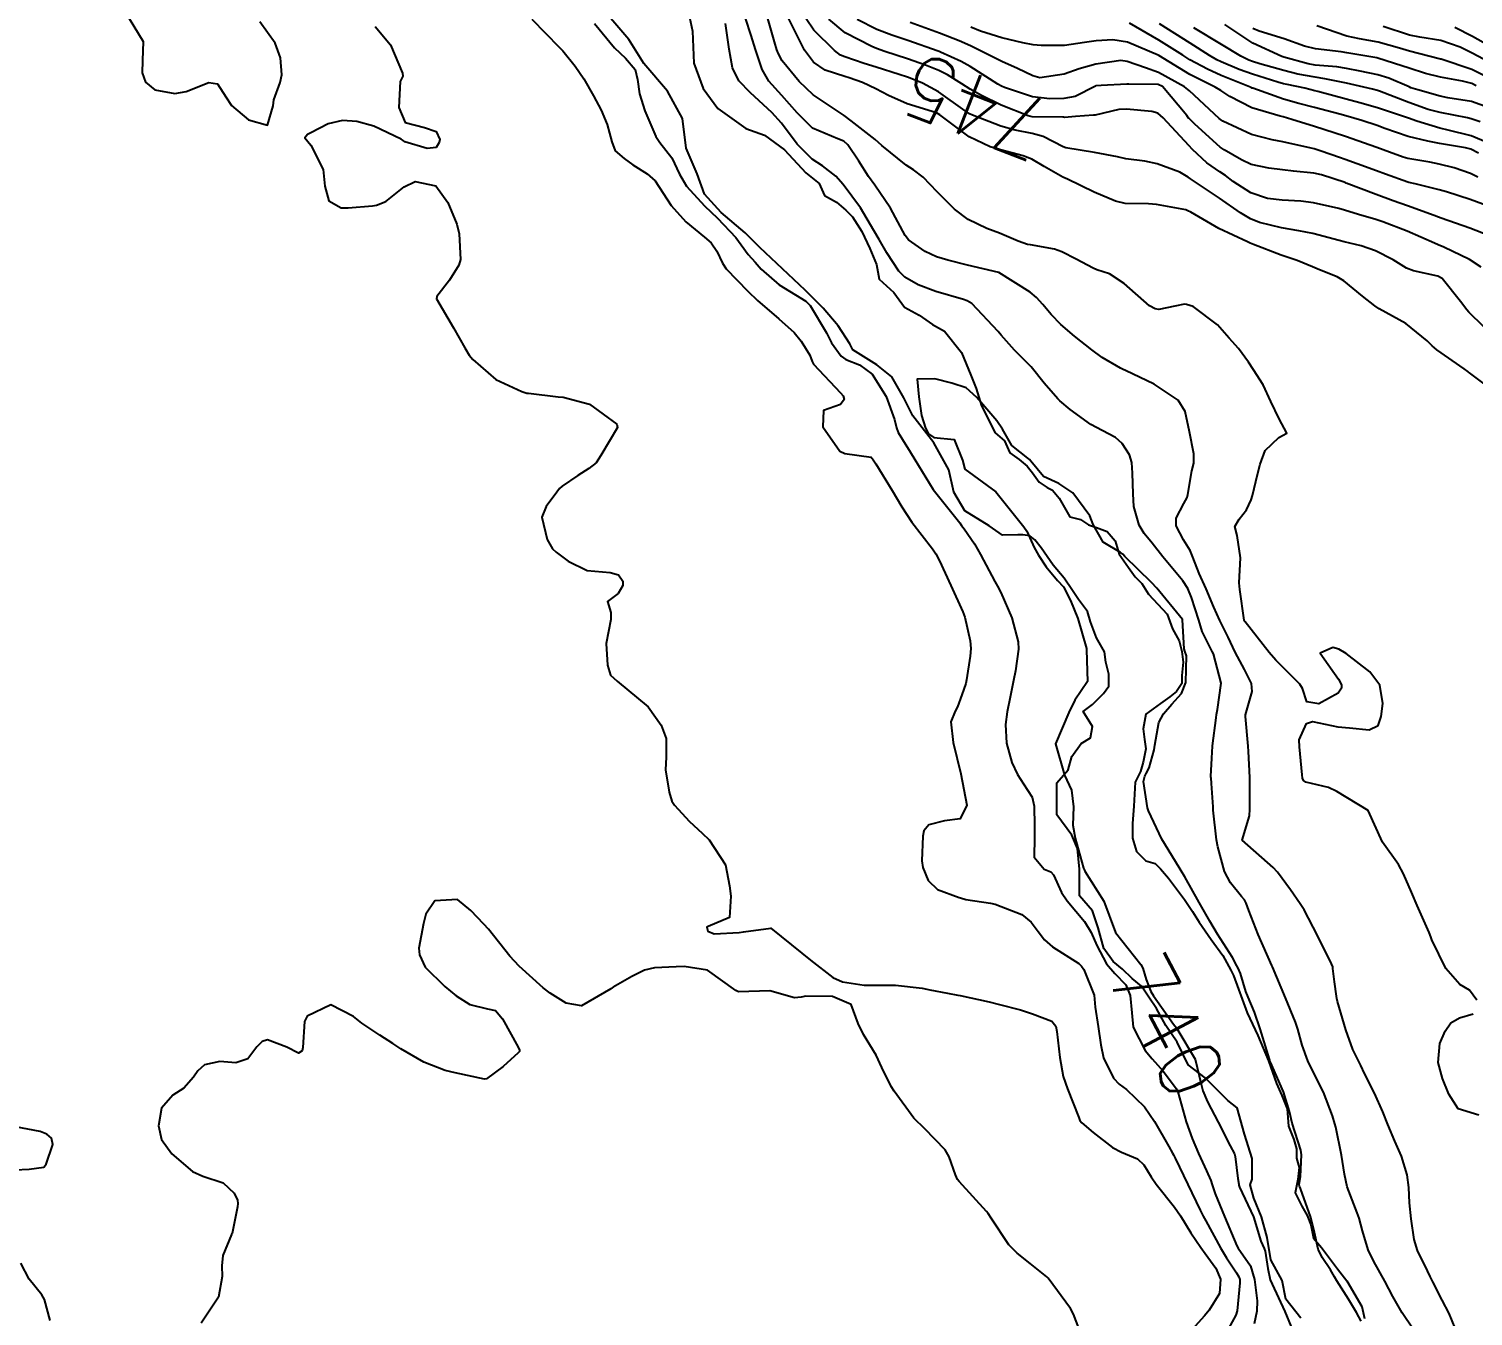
# Model space of a CAD drawing. Header units: metres. Extents: x 318500 to 325275, y 7408834 to 7428799.
# Drawn here: x 322683.9 to 322776, y 7421808 to 7421890.1 of the extents above; entities that cross this region are included whole.
import ezdxf
from ezdxf.enums import TextEntityAlignment as Align

# ---------------------------------------------------------------- set-up
doc = ezdxf.new("R2010")
doc.units = ezdxf.units.M
doc.header["$MEASUREMENT"] = 0
for name, color, linetype in [('Cotas', 45, 'Continuous'), ('Curvas de Nivel 1m', 11, 'Continuous'), ('Curvas de Nivel 5m', 15, 'Continuous'), ('Hidrografia', 140, 'Continuous'), ('Vias Primárias', 230, 'Continuous')]:
    doc.layers.add(name, color=color, linetype=linetype)
doc.styles.add('Style-STANDARD', font='STANDARD.shx')

msp = doc.modelspace()

# ---------------------------------------------------------------- linework, layer by layer
at = {"layer": 'Curvas de Nivel 1m', "flags": 128}
for points, elevation in [([(322689.979, 7421891.269), (322691.182, 7421889.312), (322691.141, 7421888.102), (322691.116, 7421887.312), (322691.323, 7421886.718), (322691.909, 7421886.235), (322693.189, 7421886.006), (322693.908, 7421886.129), (322695.363, 7421886.707), (322695.914, 7421886.623), (322696.447, 7421885.783), (322696.806, 7421885.236), (322697.886, 7421884.31), (322699.102, 7421883.988), (322699.469, 7421885.204), (322699.52, 7421885.588), (322699.915, 7421886.695), (322700.023, 7421887.198), (322699.936, 7421888.271), (322699.59, 7421889.204), (322698.622, 7421890.562)], 743), ([(322715.976, 7421890.736), (322717.723, 7421888.962), (322717.948, 7421888.716), (322718.739, 7421887.749), (322719.286, 7421886.94), (322719.914, 7421885.84), (322720.392, 7421884.925), (322720.786, 7421884.022), (322721.08, 7421882.918), (322721.288, 7421882.339), (322721.859, 7421881.842), (322722.412, 7421881.451), (322723.332, 7421880.885), (322723.843, 7421880.427), (322724.852, 7421878.865), (322725.804, 7421877.81), (322726.994, 7421876.838), (322727.419, 7421876.466), (322727.781, 7421875.942), (322728.14, 7421875.183), (322728.378, 7421874.814), (322729.749, 7421873.381), (322730.364, 7421872.791), (322731.723, 7421871.622), (322732.701, 7421870.76), (322733.152, 7421870.203), (322733.696, 7421869.316), (322733.849, 7421868.896), (322733.933, 7421868.738), (322735.663, 7421866.912), (322735.834, 7421866.717), (322735.899, 7421866.474), (322735.652, 7421866.171), (322734.587, 7421865.79), (322734.543, 7421864.731), (322735.615, 7421863.183), (322735.936, 7421863.038), (322737.611, 7421862.808), (322737.665, 7421862.744), (322737.701, 7421862.689), (322737.913, 7421862.377), (322738.962, 7421860.669), (322739.565, 7421859.633), (322740.208, 7421858.653), (322741.533, 7421856.952), (322741.661, 7421856.768), (322741.739, 7421856.637), (322741.969, 7421856.188), (322742.701, 7421854.622), (322743.475, 7421852.946), (322743.594, 7421852.608), (322743.938, 7421851.086), (322743.978, 7421850.602), (322743.936, 7421850.109), (322743.7, 7421848.606), (322743.648, 7421848.375), (322743.406, 7421847.644), (322743.119, 7421846.889), (322742.984, 7421846.616), (322742.697, 7421845.934), (322742.853, 7421844.618), (322743.34, 7421842.61), (322743.713, 7421840.604), (322743.301, 7421839.744), (322742.293, 7421839.618), (322741.297, 7421839.367), (322740.969, 7421838.967), (322740.906, 7421838.644), (322740.849, 7421837.061), (322740.906, 7421836.644), (322741.247, 7421835.805), (322741.841, 7421835.233), (322743.241, 7421834.726), (322743.323, 7421834.691), (322743.655, 7421834.604), (322745.237, 7421834.351), (322745.522, 7421834.291), (322747.226, 7421833.647), (322747.823, 7421833.155), (322748.282, 7421832.544), (322748.677, 7421832.013), (322749.196, 7421831.587), (322750.867, 7421830.505), (322751.027, 7421830.351), (322751.176, 7421830.125), (322751.854, 7421828.493), (322751.903, 7421827.738), (322752.095, 7421826.49), (322752.279, 7421825.322), (322752.443, 7421824.487), (322753.087, 7421823.195), (322753.432, 7421822.824), (322753.913, 7421822.468), (322755.064, 7421821.362), (322755.694, 7421820.44), (322756.602, 7421818.851), (322756.844, 7421818.423), (322756.909, 7421818.312), (322757.017, 7421818.107), (322757.814, 7421816.412), (322758.602, 7421814.778), (322758.806, 7421814.402), (322758.966, 7421814.108), (322759.898, 7421812.386), (322760.288, 7421811.734), (322760.924, 7421810.781), (322761.079, 7421810.525), (322761.128, 7421810.367), (322761.14, 7421810.143), (322760.966, 7421808.369), (322760.886, 7421808.087), (322759.943, 7421806.384)], 742), ([(322774.876, 7421807.267), (322774.493, 7421808.186), (322774.05, 7421809.046), (322773.453, 7421810.202), (322773.278, 7421810.559), (322772.931, 7421811.277), (322772.62, 7421811.898), (322772.477, 7421812.217), (322772.265, 7421812.905), (322772.058, 7421814.224), (322771.966, 7421815.245), (322771.915, 7421816.226), (322771.82, 7421817.039), (322771.452, 7421818.234), (322771.034, 7421819.182), (322770.578, 7421820.245), (322770.254, 7421821.056), (322769.72, 7421822.254), (322769.092, 7421823.503), (322768.851, 7421824.017), (322768.728, 7421824.266), (322768.345, 7421825.038), (322767.896, 7421826.279), (322767.363, 7421828.081), (322767.318, 7421828.288), (322767.297, 7421828.423), (322767.171, 7421829.353), (322767.081, 7421830.193), (322767.066, 7421830.292), (322766.993, 7421830.483), (322766.083, 7421832.307), (322765.234, 7421833.93), (322764.992, 7421834.322), (322764.366, 7421835.212), (322763.535, 7421836.337), (322763.264, 7421836.631), (322761.29, 7421838.37), (322761.754, 7421839.925), (322761.77, 7421840.365), (322761.784, 7421841.918), (322761.778, 7421842.366), (322761.693, 7421844.039), (322761.671, 7421844.367), (322761.502, 7421846.265), (322761.51, 7421846.369), (322761.929, 7421847.851), (322761.889, 7421848.365), (322761.433, 7421849.259), (322760.836, 7421850.379), (322760.395, 7421851.322), (322759.864, 7421852.394), (322759.483, 7421853.246), (322758.991, 7421854.408), (322758.534, 7421855.395), (322758.131, 7421856.421), (322757.959, 7421856.848), (322757.541, 7421857.533), (322757.081, 7421858.435), (322757.075, 7421858.917), (322757.571, 7421859.854), (322757.772, 7421860.233), (322757.826, 7421860.426), (322758.082, 7421861.943), (322758.195, 7421862.421), (322758.203, 7421863.009), (322757.925, 7421864.426), (322757.649, 7421865.71), (322757.202, 7421866.435), (322755.675, 7421867.463), (322753.836, 7421868.329), (322753.689, 7421868.397), (322753.523, 7421868.483), (322752.364, 7421869.168), (322751.701, 7421869.641), (322750.59, 7421870.521), (322749.721, 7421871.259), (322749.101, 7421871.91), (322748.56, 7421872.548), (322748.172, 7421872.98), (322747.752, 7421873.337), (322745.77, 7421874.59), (322743.774, 7421875.057), (322742.512, 7421875.363), (322741.779, 7421875.589), (322741.061, 7421875.929), (322739.996, 7421876.667), (322739.794, 7421876.935), (322738.859, 7421878.68), (322737.842, 7421880.147), (322737.444, 7421880.696), (322736.827, 7421881.673), (322736.133, 7421882.716), (322735.873, 7421882.952), (322735.489, 7421883.113), (322733.885, 7421883.777), (322732.902, 7421884.76), (322731.916, 7421885.869), (322731.092, 7421886.783), (322730.668, 7421887.52), (322730.245, 7421888.796), (322729.963, 7421889.687), (322729.607, 7421890.806)], 742), ([(322776.268, 7421828.173), (322775.788, 7421828.803), (322775.17, 7421829.169), (322774.278, 7421830.199), (322773.392, 7421832.023), (322773.319, 7421832.209), (322773.214, 7421832.483), (322772.451, 7421834.222), (322772.092, 7421835.071), (322771.587, 7421836.235), (322771.269, 7421836.821), (322770.248, 7421838.256), (322769.32, 7421840.27), (322767.332, 7421841.481), (322766.784, 7421841.748), (322765.338, 7421842.087), (322765.193, 7421842.177), (322765.138, 7421842.323), (322765.124, 7421842.542), (322764.935, 7421844.327), (322764.916, 7421844.788), (322765.393, 7421845.83), (322765.767, 7421845.942), (322767.39, 7421845.617), (322768.131, 7421845.541), (322769.387, 7421845.407), (322769.966, 7421845.687), (322770.158, 7421846.259), (322770.256, 7421847.104), (322770.079, 7421848.26), (322769.433, 7421849.118), (322767.916, 7421850.285), (322767.454, 7421850.552), (322767.08, 7421850.672), (322766.258, 7421850.308), (322767.425, 7421848.653), (322767.63, 7421848.288), (322767.633, 7421848.072), (322767.415, 7421847.747), (322766.168, 7421847.069), (322765.409, 7421847.209), (322765.146, 7421848.052), (322764.961, 7421848.327), (322763.443, 7421849.853), (322763.006, 7421850.354), (322761.469, 7421852.311), (322761.449, 7421852.35), (322761.439, 7421852.37), (322761.423, 7421852.418), (322761.136, 7421854.375), (322761.096, 7421854.786), (322761.18, 7421856.375), (322760.975, 7421857.809), (322760.812, 7421858.381), (322761.085, 7421858.849), (322761.566, 7421859.452), (322761.86, 7421860.082), (322761.936, 7421860.366), (322762.258, 7421861.705), (322762.439, 7421862.362), (322762.746, 7421863.231), (322763.627, 7421864.062), (322764.131, 7421864.342), (322763.643, 7421865.247), (322763.117, 7421866.355), (322762.617, 7421867.419), (322762.007, 7421868.367), (322761.695, 7421868.867), (322761.055, 7421869.731), (322760.468, 7421870.389), (322759.723, 7421871.24), (322758.165, 7421872.424), (322757.742, 7421872.541), (322757.618, 7421872.555), (322756.995, 7421872.437), (322755.965, 7421872.219), (322755.737, 7421872.271), (322755.369, 7421872.456), (322753.761, 7421873.891), (322752.814, 7421874.494), (322752.017, 7421874.75), (322751.773, 7421874.855), (322750.696, 7421875.438), (322749.784, 7421875.901), (322749.316, 7421876.068), (322747.788, 7421876.338), (322747.601, 7421876.376), (322746.986, 7421876.572), (322745.798, 7421877.092), (322745.004, 7421877.396), (322743.81, 7421877.962), (322742.944, 7421878.623), (322741.836, 7421879.729), (322740.939, 7421880.654), (322740.318, 7421881.126), (322739.858, 7421881.423), (322738.309, 7421882.686), (322737.876, 7421883.057), (322736.348, 7421884.258), (322735.898, 7421884.595), (322735.715, 7421884.723), (322733.917, 7421885.912), (322733.016, 7421886.759), (322731.943, 7421888.089), (322731.699, 7421888.526), (322731.609, 7421888.775), (322731.451, 7421889.284), (322731.02, 7421890.784)], 743), ([(322777.669, 7421866.77), (322775.78, 7421868.189), (322775.73, 7421868.229), (322775.691, 7421868.262), (322775.449, 7421868.436), (322773.704, 7421869.64), (322773.4, 7421869.907), (322773.095, 7421870.219), (322771.726, 7421871.325), (322770.029, 7421872.266), (322769.743, 7421872.447), (322768.959, 7421873.071), (322767.766, 7421874.056), (322767.341, 7421874.296), (322766.216, 7421874.755), (322765.776, 7421874.935), (322764.787, 7421875.342), (322763.783, 7421875.687), (322762.01, 7421876.368), (322761.791, 7421876.462), (322761.626, 7421876.539), (322759.805, 7421877.394), (322758.009, 7421878.427), (322757.821, 7421878.525), (322757.684, 7421878.569), (322755.827, 7421878.927), (322755.314, 7421878.971), (322753.828, 7421878.983), (322753.197, 7421879.122), (322751.838, 7421879.711), (322750.14, 7421880.527), (322749.851, 7421880.671), (322748.651, 7421881.341), (322747.862, 7421881.809), (322747.313, 7421882.016), (322745.868, 7421882.402), (322745.217, 7421882.597), (322743.879, 7421883.227), (322741.991, 7421884.639), (322741.901, 7421884.707), (322741.788, 7421884.755), (322739.91, 7421885.347), (322738.729, 7421885.871), (322737.924, 7421886.295), (322737.065, 7421886.703), (322736.219, 7421887.002), (322735.934, 7421887.077), (322734.689, 7421887.49), (322733.942, 7421887.996), (322733.362, 7421888.756), (322732.775, 7421889.955), (322732.367, 7421890.766)], 744), ([(322776.529, 7421874.93), (322775.782, 7421875.403), (322774.148, 7421876.206), (322773.792, 7421876.357), (322773.554, 7421876.454), (322771.805, 7421877.208), (322770.269, 7421877.807), (322769.815, 7421877.954), (322768.718, 7421878.281), (322767.824, 7421878.552), (322767.46, 7421878.661), (322765.831, 7421879.033), (322765.038, 7421879.126), (322763.833, 7421879.194), (322762.897, 7421879.297), (322761.839, 7421879.656), (322760.714, 7421880.387), (322760.223, 7421880.764), (322759.856, 7421880.999), (322759.023, 7421881.574), (322758.117, 7421882.426), (322757.874, 7421882.685), (322756.244, 7421884.447), (322755.904, 7421884.735), (322755.514, 7421884.847), (322753.908, 7421885.003), (322753.413, 7421884.982), (322751.902, 7421884.625), (322751.803, 7421884.609), (322750.664, 7421884.522), (322749.959, 7421884.47), (322749.899, 7421884.48), (322749.852, 7421884.483), (322747.899, 7421884.517), (322747.645, 7421884.564), (322745.91, 7421885.251), (322744.657, 7421885.864), (322743.925, 7421886.278), (322743.399, 7421886.618), (322742.498, 7421887.194), (322741.938, 7421887.465), (322741.086, 7421887.798), (322739.945, 7421888.204), (322738.482, 7421888.685), (322737.953, 7421888.873), (322737.659, 7421888.99), (322735.967, 7421889.869), (322734.91, 7421890.736)], 746), ([(322705.967, 7421890.272), (322706.956, 7421889.105), (322707.724, 7421887.291), (322707.732, 7421887.093), (322707.581, 7421886.759), (322707.489, 7421885.096), (322707.886, 7421884.14), (322709.133, 7421883.819), (322709.878, 7421883.578), (322710.093, 7421883.058), (322710.051, 7421882.875), (322709.865, 7421882.557), (322709.296, 7421882.5), (322707.868, 7421882.908), (322707.767, 7421882.99), (322707.637, 7421883.093), (322705.882, 7421883.912), (322704.797, 7421884.221), (322703.887, 7421884.281), (322702.975, 7421884.062), (322701.875, 7421883.481), (322701.665, 7421883.381), (322701.489, 7421883.176), (322701.863, 7421882.7), (322702.667, 7421881.158), (322702.76, 7421880.087), (322703.016, 7421879.152), (322703.813, 7421878.701), (322704.253, 7421878.696), (322705.816, 7421878.84), (322706.063, 7421878.87), (322706.66, 7421879.107), (322707.834, 7421880.05), (322708.53, 7421880.389), (322709.836, 7421880.108), (322710.602, 7421879.052), (322711.181, 7421877.664), (322711.341, 7421877.044), (322711.416, 7421875.401), (322711.32, 7421875.044), (322710.72, 7421874.086), (322709.915, 7421873.058), (322709.897, 7421872.899), (322710.966, 7421871.047), (322711.697, 7421869.767), (322711.976, 7421869.319), (322712.206, 7421869.032), (322713.671, 7421867.755), (322715.337, 7421866.985), (322715.659, 7421866.897), (322715.758, 7421866.88), (322717.655, 7421866.658), (322717.969, 7421866.642), (322719.649, 7421866.182), (322721.394, 7421864.904), (322721.43, 7421864.705), (322720.381, 7421862.918), (322720.073, 7421862.453), (322719.597, 7421862.086), (322718.898, 7421861.633), (322717.906, 7421860.955), (322717.732, 7421860.803), (322717.574, 7421860.564), (322716.878, 7421859.649), (322716.598, 7421858.97), (322716.945, 7421857.557), (322717.297, 7421856.962), (322717.527, 7421856.736), (322718.299, 7421856.167), (322719.51, 7421855.569), (322720.958, 7421855.458), (322721.506, 7421855.293), (322721.785, 7421854.897), (322721.782, 7421854.611), (322721.488, 7421854.106), (322720.8, 7421853.59), (322721.001, 7421852.907), (322721, 7421852.442), (322720.714, 7421850.911), (322720.807, 7421849.532), (322720.982, 7421848.907), (322721.414, 7421848.528), (322723.39, 7421846.88), (322724.221, 7421845.71), (322724.54, 7421844.862), (322724.536, 7421843.678), (322724.496, 7421842.863), (322724.732, 7421841.446), (322724.903, 7421840.856), (322725.063, 7421840.609), (322725.305, 7421840.346), (322726.028, 7421839.57), (322726.837, 7421838.827), (322727.284, 7421838.399), (322728.317, 7421836.809), (322728.58, 7421835.467), (322728.656, 7421834.806), (322728.571, 7421833.452), (322727.211, 7421832.873), (322727.138, 7421832.821), (322727.206, 7421832.568), (322727.604, 7421832.416), (322729.205, 7421832.49), (322729.472, 7421832.53), (322731.21, 7421832.77), (322733.186, 7421831.167), (322733.758, 7421830.734), (322735.164, 7421829.628), (322735.787, 7421829.338), (322737.164, 7421829.131), (322737.607, 7421829.126), (322739.165, 7421829.129), (322740.868, 7421828.938), (322741.162, 7421828.885), (322741.369, 7421828.844), (322742.488, 7421828.62), (322743.158, 7421828.486), (322743.3, 7421828.466), (322745.152, 7421828.075), (322745.815, 7421827.908), (322747.145, 7421827.565), (322747.905, 7421827.312), (322749.135, 7421826.845), (322749.394, 7421826.526), (322749.47, 7421826.18), (322749.65, 7421824.522), (322749.877, 7421823.307), (322750.135, 7421822.514), (322750.858, 7421820.698), (322750.938, 7421820.502), (322751.048, 7421820.346), (322751.79, 7421819.742), (322753.024, 7421818.776), (322753.585, 7421818.472), (322754.608, 7421818.048), (322755.012, 7421817.673), (322755.475, 7421816.913), (322755.81, 7421816.438), (322756.978, 7421814.978), (322757.359, 7421814.416), (322758.018, 7421813.345), (322758.653, 7421812.403), (322758.936, 7421812.026), (322759.613, 7421811.075), (322759.908, 7421810.385), (322759.832, 7421809.461), (322759.184, 7421808.396), (322758.885, 7421808.054), (322758.1, 7421807.179)], 743), ([(322719.973, 7421890.47), (322721.242, 7421888.917), (322721.943, 7421888.241), (322722.566, 7421887.53), (322722.711, 7421886.898), (322722.843, 7421885.97), (322723.189, 7421884.891), (322723.876, 7421883.262), (322724.146, 7421882.876), (322724.893, 7421881.897), (322725.388, 7421880.857), (322725.839, 7421880.096), (322726.985, 7421878.838), (322727.808, 7421878.053), (322728.979, 7421876.812), (322729.317, 7421876.336), (322729.779, 7421875.721), (322730.216, 7421875.235), (322730.601, 7421874.788), (322731.755, 7421873.792), (322733.446, 7421872.753), (322733.736, 7421872.474), (322734.764, 7421870.734), (322735.083, 7421870.105), (322735.695, 7421869.254), (322736.011, 7421869.033), (322736.871, 7421868.702), (322737.681, 7421868.094), (322738.565, 7421866.681), (322739.116, 7421865.197), (322739.236, 7421864.674), (322739.34, 7421864.386), (322739.623, 7421863.934), (322740.099, 7421863.139), (322740.396, 7421862.652), (322741.581, 7421860.739), (322741.652, 7421860.639), (322741.992, 7421860.215), (322743.269, 7421858.614), (322743.387, 7421858.451), (322743.546, 7421858.233), (322744.201, 7421857.268), (322744.585, 7421856.594), (322745.504, 7421854.877), (322745.674, 7421854.578), (322745.899, 7421854.171), (322746.594, 7421852.569), (322747.001, 7421851.018), (322747.018, 7421850.564), (322746.817, 7421849.178), (322746.694, 7421848.567), (322746.478, 7421847.495), (322746.288, 7421846.571), (322746.188, 7421845.766), (322746.247, 7421844.571), (322746.582, 7421843.338), (322746.946, 7421842.564), (322747.331, 7421841.978), (322747.88, 7421841.113), (322748.008, 7421840.55), (322748.047, 7421839.295), (322748.039, 7421838.549), (322748.018, 7421837.296), (322748.646, 7421836.539), (322749.08, 7421836.354), (322749.256, 7421836.158), (322749.761, 7421835.038), (322750.112, 7421834.517), (322751.22, 7421833.197), (322751.649, 7421832.496), (322752.021, 7421831.668), (322752.631, 7421830.485), (322753.174, 7421829.871), (322753.86, 7421829.163), (322754.137, 7421828.465), (322754.238, 7421827.369), (322754.335, 7421826.462), (322755.108, 7421824.959), (322755.543, 7421824.443), (322756.276, 7421823.616), (322757.081, 7421822.546), (322757.143, 7421822.419), (322757.176, 7421822.322), (322757.715, 7421820.413), (322758.101, 7421819.343), (322758.497, 7421818.405), (322759.009, 7421817.282), (322759.285, 7421816.678), (322759.376, 7421816.394), (322759.557, 7421815.826), (322760.157, 7421814.382), (322760.942, 7421812.514), (322761.033, 7421812.369), (322761.808, 7421811.236), (322762.075, 7421810.353), (322762.249, 7421809.001), (322762.218, 7421808.35), (322762.062, 7421807.537)], 741), ([(322772.86, 7421806.21), (322771.502, 7421808.231), (322770.905, 7421809.267), (322770.393, 7421810.245), (322769.677, 7421811.508), (322769.321, 7421812.256), (322768.958, 7421813.468), (322768.753, 7421814.263), (322768.631, 7421814.609), (322767.995, 7421816.275), (322767.808, 7421817.078), (322767.632, 7421818.281), (322767.257, 7421820.077), (322767.206, 7421820.288), (322767.058, 7421820.796), (322766.477, 7421822.299), (322766.012, 7421823.229), (322765.475, 7421824.314), (322765.115, 7421825.297), (322764.832, 7421826.323), (322764.679, 7421826.782), (322764.058, 7421828.331), (322763.223, 7421830.297), (322763.205, 7421830.34), (322763.181, 7421830.395), (322762.303, 7421832.354), (322761.712, 7421833.884), (322761.549, 7421834.365), (322761.441, 7421834.566), (322761.244, 7421834.785), (322760.535, 7421835.662), (322760.17, 7421836.386), (322759.724, 7421837.953), (322759.639, 7421838.395), (322759.427, 7421840.29), (322759.427, 7421840.398), (322759.432, 7421840.51), (322759.336, 7421841.983), (322759.302, 7421842.363), (322759.296, 7421842.4), (322759.295, 7421842.447), (322759.358, 7421843.609), (322759.392, 7421844.377), (322759.394, 7421844.4), (322759.619, 7421846.174), (322759.645, 7421846.396), (322759.718, 7421846.71), (322759.943, 7421848.392), (322759.448, 7421850.258), (322759.372, 7421850.401), (322758.742, 7421851.69), (322758.514, 7421852.414), (322758.051, 7421853.862), (322757.817, 7421854.425), (322757.507, 7421854.919), (322756.23, 7421856.443), (322755.539, 7421857.312), (322755.034, 7421857.947), (322754.708, 7421858.463), (322754.384, 7421859.652), (322754.334, 7421860.469), (322754.293, 7421861.776), (322754.238, 7421862.471), (322754.096, 7421862.954), (322753.622, 7421863.683), (322753.205, 7421864.065), (322752.36, 7421864.499), (322751.636, 7421864.885), (322750.324, 7421865.849), (322749.658, 7421866.39), (322749.586, 7421866.458), (322749.517, 7421866.532), (322748.649, 7421867.52), (322747.817, 7421868.558), (322747.759, 7421868.628), (322747.691, 7421868.703), (322746.764, 7421869.638), (322745.907, 7421870.587), (322745.713, 7421870.817), (322744.036, 7421872.607), (322743.743, 7421872.777), (322743.507, 7421872.85), (322741.751, 7421873.361), (322740.615, 7421873.8), (322739.764, 7421874.286), (322739.375, 7421874.674), (322738.626, 7421875.837), (322738.12, 7421876.687), (322737.798, 7421877.255), (322736.928, 7421878.703), (322735.842, 7421880.197), (322735.368, 7421880.727), (322734.511, 7421881.394), (322733.861, 7421881.814), (322732.9, 7421882.76), (322731.89, 7421884.102), (322731.285, 7421884.779), (322729.919, 7421886.043), (322729.183, 7421886.811), (322728.763, 7421887.642), (322728.565, 7421888.821), (322728.333, 7421890.466)], 741), ([(322777.061, 7421876.911), (322775.808, 7421877.405), (322773.978, 7421878.048), (322773.818, 7421878.108), (322773.535, 7421878.214), (322771.829, 7421878.835), (322770.928, 7421879.16), (322769.839, 7421879.553), (322767.929, 7421880.289), (322767.85, 7421880.318), (322766.348, 7421880.805), (322765.856, 7421880.91), (322764.561, 7421881.043), (322763.858, 7421881.133), (322762.981, 7421881.236), (322761.861, 7421881.46), (322761.25, 7421881.765), (322760.142, 7421882.396), (322759.873, 7421882.584), (322758.271, 7421884.048), (322757.9, 7421884.398), (322757.871, 7421884.43), (322757.749, 7421884.585), (322756.203, 7421886.447), (322755.931, 7421886.569), (322754.047, 7421886.594), (322753.931, 7421886.587), (322752.298, 7421886.504), (322751.962, 7421886.477), (322751.929, 7421886.467), (322750.636, 7421885.806), (322749.917, 7421885.673), (322749.027, 7421885.654), (322747.918, 7421885.79), (322746.131, 7421886.383), (322745.928, 7421886.471), (322745.708, 7421886.592), (322743.941, 7421887.709), (322743.361, 7421888.036), (322742.044, 7421888.639), (322741.951, 7421888.674), (322741.893, 7421888.698), (322739.961, 7421889.378), (322738.928, 7421889.718), (322737.971, 7421890.07), (322736.735, 7421890.709)], 747), ([(322777.284, 7421878.713), (322775.836, 7421879.233), (322774.331, 7421879.716), (322773.845, 7421879.859), (322772.314, 7421880.233), (322771.928, 7421880.316), (322771.851, 7421880.338), (322770.437, 7421880.843), (322769.858, 7421881.056), (322768.632, 7421881.512), (322767.865, 7421881.794), (322767.493, 7421881.923), (322766.322, 7421882.313), (322765.872, 7421882.464), (322765.681, 7421882.515), (322763.879, 7421882.918), (322763.203, 7421883.034), (322761.885, 7421883.374), (322760.055, 7421884.24), (322759.899, 7421884.338), (322759.822, 7421884.401), (322757.926, 7421886.169), (322757.599, 7421886.433), (322755.939, 7421887.339), (322755.11, 7421887.631), (322753.946, 7421888.04), (322753.554, 7421888.093), (322751.944, 7421887.865), (322750.896, 7421887.564), (322749.937, 7421887.227), (322748.383, 7421887.002), (322747.936, 7421887.114), (322746.959, 7421887.593), (322745.944, 7421888.038), (322744.796, 7421888.602), (322743.956, 7421889.029), (322743.235, 7421889.347), (322741.968, 7421889.853), (322740.117, 7421890.529)], 748), ([(322776.328, 7421880.656), (322775.857, 7421880.896), (322774.808, 7421881.253), (322773.863, 7421881.493), (322773.264, 7421881.619), (322771.866, 7421881.849), (322771.557, 7421881.935), (322770.685, 7421882.258), (322769.874, 7421882.552), (322769.448, 7421882.703), (322767.884, 7421883.247), (322766.498, 7421883.704), (322765.894, 7421883.903), (322764.458, 7421884.342), (322763.902, 7421884.505), (322763.704, 7421884.551), (322761.911, 7421885.079), (322760.509, 7421885.803), (322759.927, 7421886.189), (322759.555, 7421886.406), (322758.457, 7421886.944), (322757.938, 7421887.22), (322755.974, 7421888.425), (322755.95, 7421888.439), (322755.921, 7421888.45), (322753.962, 7421889.261), (322753.03, 7421889.428), (322751.963, 7421889.361), (322751.228, 7421889.251), (322749.958, 7421889.064), (322748.459, 7421889.054), (322747.958, 7421889.11), (322747.301, 7421889.229), (322745.964, 7421889.55), (322744.595, 7421889.979), (322743.974, 7421890.235)], 749), ([(322777.367, 7421882.678), (322775.887, 7421883.297), (322774.435, 7421883.661), (322773.894, 7421883.779), (322772.426, 7421884.232), (322771.903, 7421884.414), (322771.64, 7421884.508), (322769.912, 7421885.079), (322768.799, 7421885.399), (322767.92, 7421885.636), (322766.113, 7421886.131), (322765.928, 7421886.178), (322765.286, 7421886.33), (322764.152, 7421886.566), (322763.933, 7421886.62), (322763.562, 7421886.726), (322761.939, 7421887.224), (322761.091, 7421887.532), (322759.946, 7421888.013), (322759.68, 7421888.137), (322759.193, 7421888.411), (322757.962, 7421889.199), (322756.022, 7421890.45)], 751), ([(322776.48, 7421884.181), (322775.903, 7421884.384), (322775.653, 7421884.443), (322773.909, 7421884.781), (322773.146, 7421884.987), (322771.918, 7421885.418), (322770.049, 7421886.147), (322769.929, 7421886.192), (322769.593, 7421886.273), (322767.934, 7421886.657), (322766.563, 7421886.937), (322765.937, 7421887.033), (322764.834, 7421887.232), (322763.941, 7421887.463), (322762.412, 7421887.899), (322761.947, 7421888.042), (322761.704, 7421888.13), (322761.195, 7421888.381), (322759.961, 7421889.132), (322758.207, 7421890.196)], 752), ([(322776.979, 7421885.109), (322775.919, 7421885.489), (322774.398, 7421885.73), (322773.924, 7421885.822), (322772.486, 7421886.232), (322772.057, 7421886.364), (322771.932, 7421886.416), (322770.652, 7421886.974), (322769.939, 7421887.193), (322768.806, 7421887.416), (322767.943, 7421887.595), (322767.336, 7421887.691), (322765.945, 7421887.809), (322765.5, 7421887.881), (322763.95, 7421888.308), (322763.815, 7421888.351), (322761.962, 7421889.201), (322760.184, 7421890.397)], 753), ([(322776.225, 7421886.478), (322775.934, 7421886.626), (322775.347, 7421886.785), (322773.938, 7421887.029), (322772.984, 7421887.268), (322771.944, 7421887.605), (322771.465, 7421887.767), (322769.95, 7421888.254), (322769.877, 7421888.271), (322767.955, 7421888.6), (322767.595, 7421888.656), (322765.958, 7421888.849), (322765.271, 7421889.02), (322763.967, 7421889.476), (322762.368, 7421889.972), (322761.977, 7421890.14)], 754), ([(322776.691, 7421888.179), (322775.956, 7421888.58), (322775.202, 7421888.957), (322773.967, 7421889.371), (322772.62, 7421889.581), (322771.972, 7421889.723), (322770.281, 7421890.265)], 756), ([(322777.159, 7421888.975), (322775.972, 7421889.626), (322774.848, 7421890.201)], 757), ([(322750.871, 7421807.255), (322750.529, 7421808.15), (322750.332, 7421808.508), (322748.919, 7421810.449), (322748.878, 7421810.489), (322748.82, 7421810.532), (322747.754, 7421811.373), (322746.935, 7421812.048), (322746.408, 7421812.565), (322745.264, 7421814.278), (322745.075, 7421814.579), (322744.972, 7421814.701), (322743.225, 7421816.607), (322743.134, 7421816.741), (322743.004, 7421817.043), (322742.591, 7421818.191), (322742.343, 7421818.62), (322741.04, 7421819.977), (322740.345, 7421820.647), (322739.076, 7421822.372), (322738.904, 7421822.663), (322738.303, 7421823.883), (322737.94, 7421824.677), (322737.119, 7421825.986), (322736.796, 7421826.695), (322736.352, 7421827.906), (322735.147, 7421828.408), (322733.461, 7421828.423), (322733.146, 7421828.373), (322732.724, 7421828.325), (322731.15, 7421828.77), (322729.149, 7421828.704), (322728.975, 7421828.802), (322727.169, 7421830.087), (322725.692, 7421830.323), (322725.172, 7421830.295), (322723.803, 7421830.238), (322723.168, 7421830.082), (322722.359, 7421829.691), (322721.152, 7421829.001), (322721.09, 7421828.962), (322721.008, 7421828.902), (322719.139, 7421827.809), (322718.17, 7421827.974), (322717.147, 7421828.612), (322716.69, 7421828.965), (322715.171, 7421830.347), (322714.57, 7421830.989), (322713.205, 7421832.694), (322712.917, 7421833.014), (322712.083, 7421833.892), (322711.225, 7421834.587), (322709.778, 7421834.501), (322709.216, 7421833.66), (322709.067, 7421833.062), (322708.76, 7421831.493), (322708.8, 7421831.066), (322709.168, 7421830.284), (322710.41, 7421829.047), (322711.144, 7421828.456), (322712.013, 7421827.902), (322713.136, 7421827.632), (322713.644, 7421827.511), (322714.109, 7421826.995), (322715.103, 7421825.185), (322715.184, 7421824.979), (322715.176, 7421824.902), (322715.098, 7421824.818), (322714.135, 7421823.943), (322713.072, 7421823.164), (322712.943, 7421823.141), (322711.077, 7421823.536), (322710.437, 7421823.689), (322709.087, 7421824.218), (322707.617, 7421825.082), (322707.105, 7421825.415), (322706.277, 7421825.938), (322705.124, 7421826.698), (322704.599, 7421827.125), (322703.137, 7421827.873), (322701.636, 7421827.162), (322701.47, 7421826.82), (322701.369, 7421825.166), (322701.324, 7421824.939), (322701.095, 7421824.805), (322700.343, 7421825.178), (322699.107, 7421825.646), (322698.76, 7421825.541), (322698.419, 7421825.2), (322697.854, 7421824.444), (322697.085, 7421824.189), (322696.06, 7421824.26), (322695.082, 7421824.061), (322694.664, 7421823.666), (322694.394, 7421823.257), (322693.773, 7421822.553), (322693.058, 7421822.115), (322692.339, 7421821.281), (322692.162, 7421820.154), (322692.348, 7421819.28), (322693.007, 7421818.373), (322694.326, 7421817.257), (322694.987, 7421816.961), (322696.287, 7421816.534), (322696.976, 7421815.856), (322697.185, 7421815.429), (322697.225, 7421815.216), (322697.192, 7421814.991), (322696.949, 7421813.825), (322696.861, 7421813.302), (322696.821, 7421813.222), (322696.254, 7421811.896), (322696.2, 7421811.231), (322696.215, 7421810.542), (322695.986, 7421809.234), (322694.865, 7421807.569)], 743), ([(322776.383, 7421820.844), (322775.066, 7421821.25), (322774.475, 7421822.189), (322774.071, 7421823.176), (322773.795, 7421824.2), (322773.898, 7421825.418), (322774.234, 7421826.199), (322774.604, 7421826.729), (322775.143, 7421827.051), (322776.021, 7421827.303)], 743), ([(322682.989, 7421817.349), (322683.896, 7421817.396), (322684.843, 7421817.532), (322684.995, 7421817.708), (322685.413, 7421818.975), (322685.327, 7421819.375), (322685.024, 7421819.623), (322684.614, 7421819.798), (322683.03, 7421820.103)], 743), ([(322685.235, 7421807.744), (322684.886, 7421809.089), (322684.702, 7421809.383), (322683.892, 7421810.387), (322683.369, 7421811.403)], 743)]:
    msp.add_lwpolyline(points, dxfattribs=dict(at, elevation=elevation))
at = {"layer": 'Curvas de Nivel 5m', "flags": 128}
for points, elevation in [([(322776.684, 7421871.135), (322775.738, 7421872.046), (322775.612, 7421872.191), (322775.216, 7421872.727), (322774.041, 7421874.207), (322773.771, 7421874.351), (322772.226, 7421874.684), (322771.776, 7421874.865), (322770.919, 7421875.39), (322769.787, 7421875.96), (322768.87, 7421876.279), (322767.794, 7421876.538), (322767.468, 7421876.622), (322765.801, 7421877.075), (322764.9, 7421877.237), (322763.806, 7421877.428), (322762.401, 7421877.774), (322761.814, 7421878.002), (322761.172, 7421878.38), (322759.834, 7421879.315), (322758.184, 7421880.425), (322757.988, 7421880.565), (322757.852, 7421880.665), (322757.315, 7421880.976), (322755.861, 7421881.516), (322755.082, 7421881.681), (322753.864, 7421881.84), (322753.325, 7421881.949), (322751.867, 7421882.244), (322750.038, 7421882.528), (322749.871, 7421882.596), (322748.585, 7421883.254), (322747.883, 7421883.447), (322746.797, 7421883.666), (322745.89, 7421883.923), (322744.079, 7421884.608), (322743.901, 7421884.702), (322743.619, 7421884.899), (322741.922, 7421886.097), (322740.886, 7421886.656), (322740.204, 7421886.937), (322739.934, 7421887.034), (322739.403, 7421887.208), (322737.94, 7421887.675), (322737.162, 7421887.921), (322735.946, 7421888.327), (322735.672, 7421888.449), (322735.271, 7421888.73), (322733.969, 7421890.03), (322733.473, 7421890.755)], 745), ([(322776.36, 7421882.183), (322775.874, 7421882.444), (322775.536, 7421882.533), (322773.879, 7421882.815), (322773.139, 7421882.963), (322771.885, 7421883.265), (322770.39, 7421883.765), (322769.895, 7421883.952), (322768.924, 7421884.28), (322767.904, 7421884.583), (322767.517, 7421884.685), (322765.912, 7421885.095), (322764.898, 7421885.353), (322763.919, 7421885.64), (322761.97, 7421886.329), (322761.93, 7421886.344), (322761.868, 7421886.371), (322760.473, 7421886.929), (322759.938, 7421887.15), (322759.077, 7421887.549), (322757.947, 7421888.15), (322757.491, 7421888.435), (322755.964, 7421889.401), (322754.103, 7421890.478)], 750), ([(322776.842, 7421887.079), (322775.943, 7421887.528), (322773.977, 7421888.182), (322773.95, 7421888.186), (322773.932, 7421888.193), (322773.852, 7421888.211), (322771.957, 7421888.702), (322771.319, 7421888.89), (322769.965, 7421889.262), (322768.764, 7421889.486), (322767.971, 7421889.664), (322766.051, 7421890.319)], 755), ([(322768.882, 7421807.707), (322768.578, 7421808.265), (322768.062, 7421809.113), (322767.326, 7421810.284), (322767.178, 7421810.541), (322766.927, 7421810.979), (322766.39, 7421811.754), (322766.135, 7421812.302), (322765.906, 7421813.356), (322765.659, 7421814.31), (322764.998, 7421816.167), (322764.937, 7421816.321), (322764.93, 7421816.391), (322765.006, 7421816.933), (322765.073, 7421818.319), (322765.024, 7421818.616), (322764.47, 7421820.326), (322764.31, 7421821.078), (322763.932, 7421822.331), (322763.099, 7421824.228), (322763.06, 7421824.301), (322763.042, 7421824.341), (322763.029, 7421824.413), (322762.425, 7421826.351), (322762.082, 7421827.42), (322761.664, 7421828.362), (322761.525, 7421828.726), (322761.175, 7421829.876), (322761.026, 7421830.22), (322760.952, 7421830.373), (322760.661, 7421830.905), (322759.707, 7421832.393), (322759.222, 7421833.208), (322758.542, 7421834.407), (322757.637, 7421836.035), (322757.404, 7421836.419), (322757.263, 7421836.63), (322756.156, 7421838.437), (322755.317, 7421840.24), (322755.248, 7421840.451), (322754.991, 7421842.11), (322755.069, 7421842.454), (322755.169, 7421842.626), (322755.348, 7421843.002), (322755.676, 7421844.135), (322755.706, 7421844.447), (322755.962, 7421845.874), (322756.267, 7421846.441), (322756.798, 7421847.044), (322757.413, 7421847.727), (322757.686, 7421848.426), (322757.744, 7421850.127), (322757.637, 7421850.427), (322757.597, 7421850.574), (322757.476, 7421852.43), (322757.47, 7421852.45), (322755.847, 7421854.447), (322755.506, 7421854.818), (322753.798, 7421856.476), (322753.668, 7421856.614), (322753.532, 7421856.716), (322752.423, 7421857.381), (322751.78, 7421858.507), (322751.558, 7421859.057), (322750.488, 7421860.521), (322749.589, 7421861.119), (322748.617, 7421861.567), (322747.796, 7421862.557), (322747.717, 7421862.665), (322747.612, 7421862.749), (322746.6, 7421863.556), (322745.993, 7421864.585), (322745.638, 7421865.118), (322744.362, 7421866.603), (322743.669, 7421867.235), (322742.774, 7421867.523), (322741.677, 7421867.799), (322740.556, 7421867.778), (322740.653, 7421866.655), (322740.84, 7421865.454), (322741.087, 7421864.648), (322741.279, 7421864.296), (322741.624, 7421864.066), (322742.924, 7421863.922), (322743.442, 7421862.613), (322743.601, 7421862.03), (322745.58, 7421860.59), (322747.178, 7421858.566), (322747.356, 7421858.37), (322747.545, 7421858.095), (322748.022, 7421857.039), (322748.285, 7421856.549), (322748.786, 7421855.808), (322749.506, 7421854.933), (322749.893, 7421854.526), (322750.339, 7421853.669), (322750.81, 7421852.517), (322751.351, 7421850.611), (322751.363, 7421850.511), (322751.42, 7421848.5), (322750.607, 7421847.307), (322750.223, 7421846.518), (322749.37, 7421844.53), (322749.95, 7421842.521), (322750.393, 7421841.576), (322750.525, 7421840.512), (322750.486, 7421839.328), (322750.638, 7421838.51), (322751.173, 7421836.589), (322751.201, 7421836.501), (322751.219, 7421836.46), (322751.259, 7421836.403), (322752.468, 7421834.488), (322753.21, 7421832.48), (322754.823, 7421830.455), (322754.941, 7421830.217), (322755.171, 7421829.502), (322755.455, 7421828.738), (322755.626, 7421828.443), (322756.915, 7421826.642), (322757.094, 7421826.421), (322757.129, 7421826.375), (322758.279, 7421824.408), (322758.677, 7421822.811), (322758.783, 7421822.403), (322759.07, 7421821.701), (322759.759, 7421820.389), (322760.511, 7421818.895), (322760.791, 7421818.373), (322760.847, 7421818.201), (322761.004, 7421816.803), (322761.066, 7421816.435), (322761.077, 7421816.369), (322761.126, 7421816.24), (322762.001, 7421814.355), (322762.483, 7421812.811), (322762.698, 7421812.344), (322762.755, 7421812.16), (322762.927, 7421811.055), (322763.071, 7421810.338), (322763.2, 7421810.053), (322764.015, 7421808.329), (322764.817, 7421806.365)], 740)]:
    msp.add_lwpolyline(points, dxfattribs=dict(at, elevation=elevation))
at = {"layer": 'Hidrografia'}
for points in [[(322765.033, 7421807.901), (322764.076, 7421809.098), (322763.836, 7421810.294), (322763.118, 7421811.61), (322762.879, 7421813.046), (322762.52, 7421814.362), (322762.041, 7421815.558), (322761.802, 7421816.395), (322761.921, 7421816.754), (322761.921, 7421818.07), (322761.443, 7421819.626), (322760.964, 7421821.3), (322760.365, 7421821.779), (322759.647, 7421822.497), (322758.929, 7421823.214), (322757.852, 7421824.052), (322757.134, 7421825.488), (322756.416, 7421826.564), (322755.817, 7421827.641), (322755.338, 7421828.359), (322754.86, 7421829.077), (322754.261, 7421829.555), (322753.663, 7421830.153), (322753.064, 7421830.632), (322752.466, 7421831.469), (322752.107, 7421832.785), (322751.748, 7421833.862), (322750.91, 7421834.819), (322750.902, 7421836.534), (322750.782, 7421837.85), (322750.423, 7421838.688), (322749.466, 7421840.004), (322749.466, 7421840.841), (322749.466, 7421842.037), (322750.184, 7421842.875), (322750.423, 7421843.712), (322751.022, 7421844.55), (322751.62, 7421844.909), (322751.74, 7421845.626), (322751.141, 7421846.583), (322751.741, 7421847.034), (322752.45, 7421847.742), (322752.772, 7421848.193), (322752.772, 7421848.965), (322752.579, 7421849.738), (322752.514, 7421850.382), (322751.999, 7421851.283), (322751.613, 7421852.313), (322751.419, 7421852.957), (322750.84, 7421853.729), (322750.453, 7421854.309), (322749.938, 7421855.081), (322749.229, 7421855.918), (322748.456, 7421857.013), (322748.07, 7421857.528), (322747.748, 7421857.785), (322747.297, 7421857.85), (322746.975, 7421857.85), (322745.995, 7421857.829), (322745.157, 7421858.427), (322743.601, 7421859.384), (322742.883, 7421860.581), (322742.572, 7421862.005), (322741.616, 7421863.723), (322740.279, 7421865.442), (322739.706, 7421866.588), (322738.942, 7421867.924), (322737.986, 7421868.688), (322736.458, 7421869.643), (322736.267, 7421870.025), (322735.503, 7421871.171), (322734.547, 7421872.316), (322733.401, 7421873.462), (322730.51, 7421876.172), (322729.57, 7421877.112), (322728.042, 7421878.404), (322726.984, 7421879.579), (322726.514, 7421880.871), (322725.809, 7421882.516), (322725.574, 7421884.395), (322724.634, 7421886.157), (322723.106, 7421887.919), (322722.165, 7421889.446), (322719.345, 7421892.736)], [(322725.963, 7421891.157), (322726.218, 7421889.968), (322726.303, 7421887.929), (322726.898, 7421886.315), (322727.832, 7421885.041), (322729.617, 7421883.767), (322730.807, 7421883.342), (322732.082, 7421882.408), (322733.448, 7421880.944), (322734.298, 7421880.265), (322734.638, 7421879.5), (322735.403, 7421879.076), (322735.998, 7421878.566), (322736.423, 7421878.141), (322737.017, 7421877.207), (322737.527, 7421876.102), (322737.952, 7421875.083), (322738.122, 7421874.149), (322739.057, 7421873.299), (322739.737, 7421872.365), (322740.672, 7421871.855), (322741.522, 7421871.261), (322742.287, 7421870.836), (322743.392, 7421869.477), (322743.987, 7421868.033), (322744.326, 7421867.183), (322744.666, 7421866.079), (322745.527, 7421864.357), (322746.122, 7421863.847), (322746.462, 7421863.083), (322747.057, 7421862.658), (322747.567, 7421862.233), (322747.907, 7421861.809), (322748.332, 7421861.214), (322748.842, 7421860.874), (322749.182, 7421860.704), (322749.607, 7421860.195), (322750.286, 7421859.005), (322750.966, 7421858.835), (322751.476, 7421858.496), (322751.986, 7421858.326), (322752.666, 7421858.071), (322753.176, 7421857.476), (322753.431, 7421856.627), (322754.026, 7421855.777), (322754.451, 7421855.183), (322754.876, 7421854.758), (322755.301, 7421854.078), (322756.496, 7421852.791), (322756.836, 7421851.856), (322757.261, 7421851.092), (322757.431, 7421850.412), (322757.516, 7421849.733), (322757.431, 7421848.883), (322757.431, 7421848.373), (322757.091, 7421847.864), (322756.666, 7421847.524), (322756.071, 7421847.099), (322755.136, 7421846.42), (322754.966, 7421845.485), (322755.051, 7421844.806), (322755.136, 7421844.211), (322754.966, 7421843.362), (322754.796, 7421842.767), (322754.456, 7421842.087), (322754.369, 7421840.544), (322754.284, 7421839.44), (322754.284, 7421838.505), (322754.539, 7421837.656), (322755.134, 7421837.061), (322755.729, 7421836.891), (322756.069, 7421836.551), (322756.579, 7421835.957), (322757.089, 7421835.277), (322757.599, 7421834.598), (322758.109, 7421833.833), (322758.534, 7421833.153), (322759.299, 7421832.049), (322760.064, 7421831.03), (322760.574, 7421830.095), (322760.744, 7421829.756), (322761.599, 7421827.358), (322762.278, 7421825.914), (322762.958, 7421824.3), (322763.468, 7421822.856), (322763.808, 7421822.091), (322764.148, 7421821.242), (322764.233, 7421820.137), (322764.573, 7421819.288), (322764.743, 7421818.693), (322764.743, 7421818.099), (322764.913, 7421817.504), (322764.828, 7421816.739), (322764.658, 7421815.89), (322765.083, 7421815.04), (322765.423, 7421814.446), (322765.678, 7421813.851), (322765.848, 7421813.002), (322766.358, 7421812.407), (322766.868, 7421811.728), (322767.378, 7421811.048), (322767.973, 7421810.283), (322768.914, 7421808.646), (322769.084, 7421807.881)]]:
    msp.add_lwpolyline(points, dxfattribs=at)
at = {"layer": 'Vias Primárias'}
for points in [[(323715.644, 7420145.548, 0), (323709.04, 7420132.939)], [(323831.088, 7420001.787, 0), (323833.844, 7420008.443, 0.220888)]]:
    msp.add_lwpolyline(points, format="xyb", dxfattribs=at)

# ---------------------------------------------------------------- texts
at = {"layer": 'Cotas', "style": 'Style-STANDARD'}
for s, rotation, p in [('745', 158.79013, (322744.298, 7421885.138, 745)), ('740', 297.74858, (322756.499, 7421826.549, 740))]:
    msp.add_text(s, height=4, rotation=rotation, dxfattribs=at).set_placement(p, align=Align.MIDDLE_CENTER)

doc.saveas('drawing.dxf')
